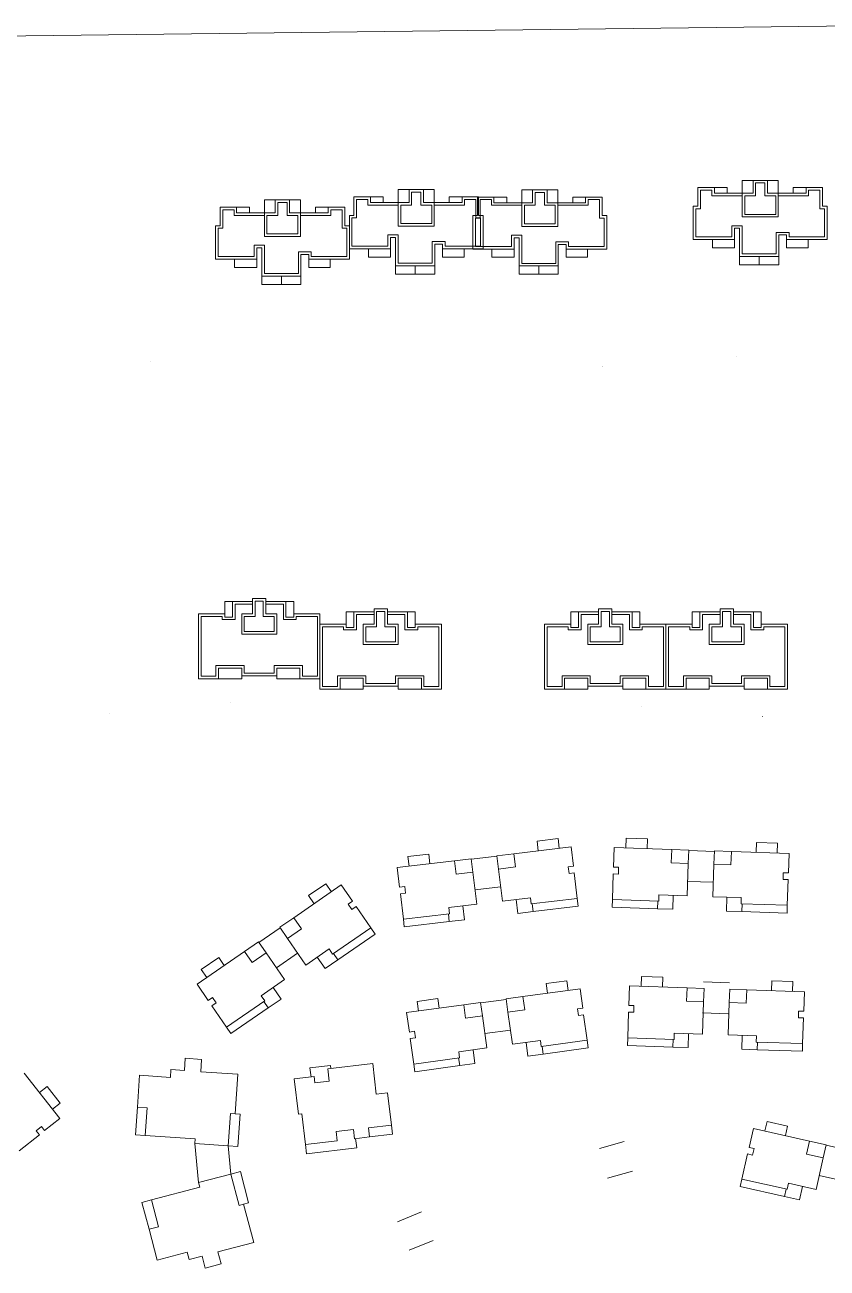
# Model space of a CAD drawing. Extents: x 741202 to 867202, y 603120 to 647617.
# Drawn here: x 809939 to 811809, y 612566 to 615464 of the extents above; entities that cross this region are included whole.
import ezdxf

# ---------------------------------------------------------------- set-up
doc = ezdxf.new("R2010")
doc.units = 0
doc.header["$LTSCALE"] = 1000
doc.header["$MEASUREMENT"] = 0
doc.layers.add('140', color=2, linetype='CONTINUOUS', lineweight=5)
doc.layers.add('DingDianTu', color=5, linetype='CONTINUOUS', lineweight=0)

# ---------------------------------------------------------------- blocks, each defined once
blk = doc.blocks.new('dafasfd')
at = {"layer": 'DingDianTu', "color": 7, "const_width": 100}
blk.add_lwpolyline([(36368038, 16363912), (36368954, 16361479), (36372042, 16362641), (36374261, 16356745), (36369114, 16354807), (36369537, 16353684), (36361113, 16350514), (36359352, 16355194), (36360288, 16355546), (36359830, 16356763), (36358894, 16356410), (36357556, 16359967)], close=True, dxfattribs=at)
for points in [[(36363546, 16362221), (36362876, 16363999), (36359039, 16362555), (36359708, 16360777)], [(36371734, 16355794), (36372686, 16353267), (36369878, 16352210), (36369350, 16353614)]]:
    blk.add_lwpolyline(points, dxfattribs=at)
at = {"layer": 'DingDianTu', "color": 7}
for points in [[(36369878, 16352210), (36361642, 16349110), (36361113, 16350514)], [(36368038, 16363912), (36371127, 16365074), (36372042, 16362641)]]:
    blk.add_lwpolyline(points, dxfattribs=at)
blk = doc.blocks.new('*E38')
at = {"layer": 'DingDianTu', "color": 252, "xscale": 0.001000002024510444, "yscale": 0.001000000163912773, "zscale": 0.001, "rotation": 339.3761177849276}
blk.add_blockref('dafasfd', (22613, -20413), dxfattribs=at)
blk = doc.blocks.new('*E33')
at = {"layer": 'DingDianTu', "color": 7, "xscale": 0.001000002024510444, "yscale": 0.001000000163912773, "zscale": 0.001, "rotation": 339.3761177849276}
blk.add_blockref('dafasfd', (22613, -20413), dxfattribs=at)
blk = doc.blocks.new('*E32')
at = {"layer": 'DingDianTu', "color": 7, "xscale": 0.001000002024510444, "yscale": 0.001000000163912773, "zscale": 0.001, "rotation": 339.3761177849276}
blk.add_blockref('dafasfd', (22613, -20413), dxfattribs=at)
blk = doc.blocks.new('*E31')
at = {"layer": 'DingDianTu', "color": 251, "xscale": 0.001000002024510444, "yscale": 0.001000000163912773, "zscale": 0.001, "rotation": 339.3761177849276}
blk.add_blockref('dafasfd', (22613, -20413), dxfattribs=at)
blk = doc.blocks.new('*E27')
at = {"layer": 'DingDianTu', "color": 7, "xscale": 0.001000002024510444, "yscale": 0.001000000163912773, "zscale": 0.001, "rotation": 339.3761177849276}
blk.add_blockref('dafasfd', (22613, -20413), dxfattribs=at)
blk = doc.blocks.new('*E26')
at = {"layer": 'DingDianTu', "color": 7, "xscale": 0.001000002024510444, "yscale": 0.001000000163912773, "zscale": 0.001, "rotation": 339.3761177849276}
blk.add_blockref('dafasfd', (22613, -20413), dxfattribs=at)
blk = doc.blocks.new('*E16')
at = {"layer": 'DingDianTu', "color": 7, "xscale": 0.001000002024510444, "yscale": 0.001000000163912773, "zscale": 0.001, "rotation": 339.3761177849276}
blk.add_blockref('dafasfd', (22613, -20413), dxfattribs=at)

msp = doc.modelspace()

# ---------------------------------------------------------------- linework, layer by layer
at = {"layer": '140', "color": 7}
for p, q in [((812064.8, 615464.3), (807511.7, 615409.4)), ((811611.1, 615071.7), (811611.1, 615101.7)), ((811611.1, 615101.7), (811636.3, 615101.7)), ((811636.3, 615071.7), (811636.3, 615101.7)), ((811636.3, 615101.7), (811669.9, 615101.7)), ((811663.9, 615095.7), (811642.3, 615095.7)), ((811642.3, 615095.7), (811642.3, 615065.7)), ((811663.9, 615065.7), (811663.9, 615095.7)), ((811669.9, 615101.7), (811669.9, 615071.7)), ((811669.9, 615101.7), (811695.1, 615101.7)), ((811695.1, 615101.7), (811695.1, 615071.7)), ((810706, 615063.3), (810744.4, 615063.3)), ((810706, 615020.1), (810706, 615063.3)), ((810744.4, 615063.3), (810744.4, 615050.1)), ((810744.4, 615063.3), (810774.4, 615063.3)), ((810774.4, 615063.3), (810774.4, 615050.1)), ((810809.2, 615050.1), (810809.2, 615080.1)), ((810809.2, 615080.1), (810834.4, 615080.1)), ((810834.4, 615050.1), (810834.4, 615080.1)), ((810834.4, 615080.1), (810868, 615080.1)), ((810862, 615074.1), (810840.4, 615074.1)), ((810840.4, 615074.1), (810840.4, 615044.1)), ((810862, 615044.1), (810862, 615074.1)), ((810868, 615080.1), (810868, 615050.1)), ((810868, 615080.1), (810893.2, 615080.1)), ((810893.2, 615080.1), (810893.2, 615050.1)), ((810928, 615050.1), (810928, 615063.3)), ((810928, 615063.3), (810958, 615063.3)), ((810958, 615050.1), (810958, 615063.3)), ((810958, 615063.3), (810996.4, 615063.3)), ((810994, 615062.9), (811032.4, 615062.9)), ((810994, 615019.7), (810994, 615062.9)), ((810996.4, 615063.3), (810996.4, 615020.1)), ((811032.4, 615062.9), (811032.4, 615049.7)), ((811032.4, 615062.9), (811062.4, 615062.9)), ((811062.4, 615062.9), (811062.4, 615049.7)), ((811097.2, 615049.7), (811097.2, 615079.7)), ((811097.2, 615079.7), (811122.4, 615079.7)), ((811122.4, 615049.7), (811122.4, 615079.7)), ((811122.4, 615079.7), (811156, 615079.7)), ((811150, 615073.7), (811128.4, 615073.7)), ((811128.4, 615073.7), (811128.4, 615043.7)), ((811150, 615043.7), (811150, 615073.7)), ((811156, 615079.7), (811156, 615049.7)), ((811156, 615079.7), (811181.2, 615079.7)), ((811181.2, 615079.7), (811181.2, 615049.7)), ((811216, 615049.7), (811216, 615062.9)), ((811216, 615062.9), (811246, 615062.9)), ((811246, 615049.7), (811246, 615062.9)), ((811246, 615062.9), (811284.4, 615062.9)), ((811284.4, 615062.9), (811284.4, 615019.7)), ((811507.9, 615084.9), (811546.3, 615084.9)), ((811507.9, 615041.7), (811507.9, 615084.9)), ((811513.9, 615035.7), (811513.9, 615078.9)), ((811513.9, 615078.9), (811540.3, 615078.9)), ((811540.3, 615078.9), (811540.3, 615065.7)), ((811540.3, 615065.7), (811611.1, 615065.7)), ((811546.3, 615084.9), (811546.3, 615071.7)), ((811546.3, 615084.9), (811576.3, 615084.9)), ((811546.3, 615071.7), (811636.3, 615071.7)), ((811576.3, 615084.9), (811576.3, 615071.7)), ((811611.1, 615071.7), (811611.1, 615016.5)), ((811617.1, 615065.7), (811617.1, 615022.5)), ((811642.3, 615065.7), (811617.1, 615065.7)), ((811689.1, 615065.7), (811663.9, 615065.7)), ((811669.9, 615071.7), (811759.9, 615071.7)), ((811689.1, 615022.5), (811689.1, 615065.7)), ((811695.1, 615016.5), (811695.1, 615071.7)), ((811695.1, 615065.7), (811765.9, 615065.7)), ((811729.9, 615071.7), (811729.9, 615084.9)), ((811729.9, 615084.9), (811759.9, 615084.9)), ((811759.9, 615071.7), (811759.9, 615084.9)), ((811759.9, 615084.9), (811798.3, 615084.9)), ((811765.9, 615065.7), (811765.9, 615078.9)), ((811765.9, 615078.9), (811792.3, 615078.9)), ((811792.3, 615078.9), (811792.3, 615035.7)), ((811798.3, 615084.9), (811798.3, 615041.7)), ((810394, 615039.3), (810432.4, 615039.3)), ((810394, 614996.1), (810394, 615039.3)), ((810432.4, 615039.3), (810432.4, 615026.1)), ((810432.4, 615039.3), (810462.4, 615039.3)), ((810462.4, 615039.3), (810462.4, 615026.1)), ((810497.2, 615026.1), (810497.2, 615056.1)), ((810497.2, 615056.1), (810522.4, 615056.1)), ((810522.4, 615026.1), (810522.4, 615056.1)), ((810522.4, 615056.1), (810556, 615056.1)), ((810550, 615050.1), (810528.4, 615050.1)), ((810528.4, 615050.1), (810528.4, 615020.1)), ((810550, 615020.1), (810550, 615050.1)), ((810556, 615056.1), (810556, 615026.1)), ((810556, 615056.1), (810581.2, 615056.1)), ((810581.2, 615056.1), (810581.2, 615026.1)), ((810616, 615026.1), (810616, 615039.3)), ((810616, 615039.3), (810646, 615039.3)), ((810646, 615026.1), (810646, 615039.3)), ((810646, 615039.3), (810684.4, 615039.3)), ((810684.4, 615039.3), (810684.4, 614996.1)), ((810712, 615014.1), (810712, 615057.3)), ((810712, 615057.3), (810738.4, 615057.3)), ((810738.4, 615057.3), (810738.4, 615044.1)), ((810738.4, 615044.1), (810809.2, 615044.1)), ((810744.4, 615050.1), (810834.4, 615050.1)), ((810809.2, 615050.1), (810809.2, 614994.9)), ((810815.2, 615044.1), (810815.2, 615000.9)), ((810840.4, 615044.1), (810815.2, 615044.1)), ((810887.2, 615044.1), (810862, 615044.1)), ((810868, 615050.1), (810958, 615050.1)), ((810887.2, 615000.9), (810887.2, 615044.1)), ((810893.2, 614994.9), (810893.2, 615050.1)), ((810893.2, 615044.1), (810964, 615044.1)), ((810964, 615044.1), (810964, 615057.3)), ((810964, 615057.3), (810990.4, 615057.3)), ((810990.4, 615057.3), (810990.4, 615014.1)), ((811000, 615013.7), (811000, 615056.9)), ((811000, 615056.9), (811026.4, 615056.9)), ((811026.4, 615056.9), (811026.4, 615043.7)), ((811026.4, 615043.7), (811097.2, 615043.7)), ((811032.4, 615049.7), (811122.4, 615049.7)), ((811097.2, 615049.7), (811097.2, 614994.5)), ((811103.2, 615043.7), (811103.2, 615000.5)), ((811128.4, 615043.7), (811103.2, 615043.7)), ((811175.2, 615043.7), (811150, 615043.7)), ((811156, 615049.7), (811246, 615049.7)), ((811175.2, 615000.5), (811175.2, 615043.7)), ((811181.2, 614994.5), (811181.2, 615049.7)), ((811181.2, 615043.7), (811252, 615043.7)), ((811252, 615043.7), (811252, 615056.9)), ((811252, 615056.9), (811278.4, 615056.9)), ((811278.4, 615056.9), (811278.4, 615013.7)), ((811497.1, 614963.7), (811497.1, 615041.7)), ((811497.1, 615041.7), (811507.9, 615041.7)), ((811503.1, 614969.7), (811503.1, 615035.7)), ((811503.1, 615035.7), (811513.9, 615035.7)), ((811792.3, 615035.7), (811803.1, 615035.7)), ((811798.3, 615041.7), (811809.1, 615041.7)), ((811803.1, 615035.7), (811803.1, 614969.7)), ((811809.1, 615041.7), (811809.1, 614963.7)), ((810400, 614990.1), (810400, 615033.3)), ((810400, 615033.3), (810426.4, 615033.3)), ((810426.4, 615033.3), (810426.4, 615020.1)), ((810426.4, 615020.1), (810497.2, 615020.1)), ((810432.4, 615026.1), (810522.4, 615026.1)), ((810497.2, 615026.1), (810497.2, 614970.9)), ((810503.2, 615020.1), (810503.2, 614976.9)), ((810528.4, 615020.1), (810503.2, 615020.1)), ((810575.2, 615020.1), (810550, 615020.1)), ((810556, 615026.1), (810646, 615026.1)), ((810575.2, 614976.9), (810575.2, 615020.1)), ((810581.2, 614970.9), (810581.2, 615026.1)), ((810581.2, 615020.1), (810652, 615020.1)), ((810652, 615020.1), (810652, 615033.3)), ((810652, 615033.3), (810678.4, 615033.3)), ((810678.4, 615033.3), (810678.4, 614990.1)), ((810695.2, 614942.1), (810695.2, 615020.1)), ((810695.2, 615020.1), (810706, 615020.1)), ((810701.2, 614948.1), (810701.2, 615014.1)), ((810701.2, 615014.1), (810712, 615014.1)), ((810983.2, 614941.7), (810983.2, 615019.7)), ((810983.2, 615019.7), (810994, 615019.7)), ((810989.2, 614947.7), (810989.2, 615013.7)), ((810989.2, 615013.7), (811000, 615013.7)), ((810990.4, 615014.1), (811001.2, 615014.1)), ((810996.4, 615020.1), (811007.2, 615020.1)), ((811001.2, 615014.1), (811001.2, 614948.1)), ((811007.2, 615020.1), (811007.2, 614942.1)), ((811278.4, 615013.7), (811289.2, 615013.7)), ((811284.4, 615019.7), (811295.2, 615019.7)), ((811289.2, 615013.7), (811289.2, 614947.7)), ((811295.2, 615019.7), (811295.2, 614941.7)), ((811611.1, 615016.5), (811695.1, 615016.5)), ((811617.1, 615022.5), (811689.1, 615022.5)), ((810383.2, 614918.1), (810383.2, 614996.1)), ((810383.2, 614996.1), (810394, 614996.1)), ((810389.2, 614924.1), (810389.2, 614990.1)), ((810389.2, 614990.1), (810400, 614990.1)), ((810503.2, 614976.9), (810575.2, 614976.9)), ((810678.4, 614990.1), (810689.2, 614990.1)), ((810684.4, 614996.1), (810695.2, 614996.1)), ((810689.2, 614990.1), (810689.2, 614924.1)), ((810695.2, 614996.1), (810695.2, 614918.1)), ((810809.2, 614994.9), (810893.2, 614994.9)), ((810815.2, 615000.9), (810887.2, 615000.9)), ((811097.2, 614994.5), (811181.2, 614994.5)), ((811103.2, 615000.5), (811175.2, 615000.5)), ((811611.1, 614996.1), (811587.1, 614996.1)), ((811587.1, 614996.1), (811587.1, 614969.7)), ((811605.1, 614990.1), (811593.1, 614990.1)), ((811593.1, 614990.1), (811593.1, 614963.7)), ((811605.1, 614924.1), (811605.1, 614990.1)), ((811611.1, 614930.1), (811611.1, 614996.1)), ((811720.3, 614980.5), (811690.3, 614980.5)), ((811690.3, 614980.5), (811690.3, 614930.1)), ((811720.3, 614969.7), (811720.3, 614980.5)), ((810497.2, 614950.5), (810473.2, 614950.5)), ((810473.2, 614950.5), (810473.2, 614924.1)), ((810497.2, 614970.9), (810581.2, 614970.9)), ((810497.2, 614884.5), (810497.2, 614950.5)), ((810785.2, 614948.1), (810701.2, 614948.1)), ((810809.2, 614974.5), (810785.2, 614974.5)), ((810785.2, 614974.5), (810785.2, 614948.1)), ((810803.2, 614968.5), (810791.2, 614968.5)), ((810791.2, 614968.5), (810791.2, 614942.1)), ((810803.2, 614902.5), (810803.2, 614968.5)), ((810809.2, 614908.5), (810809.2, 614974.5)), ((810918.4, 614958.9), (810888.4, 614958.9)), ((810888.4, 614958.9), (810888.4, 614908.5)), ((810912.4, 614952.9), (810894.4, 614952.9)), ((810894.4, 614952.9), (810894.4, 614902.5)), ((810912.4, 614942.1), (810912.4, 614952.9)), ((810918.4, 614948.1), (810918.4, 614958.9)), ((811001.2, 614948.1), (810918.4, 614948.1)), ((811073.2, 614947.7), (810989.2, 614947.7)), ((811097.2, 614974.1), (811073.2, 614974.1)), ((811073.2, 614974.1), (811073.2, 614947.7)), ((811091.2, 614968.1), (811079.2, 614968.1)), ((811079.2, 614968.1), (811079.2, 614941.7)), ((811091.2, 614902.1), (811091.2, 614968.1)), ((811097.2, 614908.1), (811097.2, 614974.1)), ((811206.4, 614958.5), (811176.4, 614958.5)), ((811176.4, 614958.5), (811176.4, 614908.1)), ((811200.4, 614952.5), (811182.4, 614952.5)), ((811182.4, 614952.5), (811182.4, 614902.1)), ((811200.4, 614941.7), (811200.4, 614952.5)), ((811206.4, 614947.7), (811206.4, 614958.5)), ((811289.2, 614947.7), (811206.4, 614947.7)), ((811593.1, 614963.7), (811497.1, 614963.7)), ((811587.1, 614969.7), (811503.1, 614969.7)), ((811541.5, 614963.7), (811541.5, 614944.5)), ((811593.1, 614944.5), (811593.1, 614963.7)), ((811714.3, 614974.5), (811696.3, 614974.5)), ((811696.3, 614974.5), (811696.3, 614924.1)), ((811714.3, 614963.7), (811714.3, 614974.5)), ((811809.1, 614963.7), (811714.3, 614963.7)), ((811714.3, 614944.5), (811714.3, 614963.7)), ((811803.1, 614969.7), (811720.3, 614969.7)), ((811764.7, 614963.7), (811764.7, 614944.5)), ((810479.2, 614918.1), (810383.2, 614918.1)), ((810473.2, 614924.1), (810389.2, 614924.1)), ((810427.6, 614918.1), (810427.6, 614898.9)), ((810491.2, 614944.5), (810479.2, 614944.5)), ((810479.2, 614944.5), (810479.2, 614918.1)), ((810479.2, 614898.9), (810479.2, 614918.1)), ((810491.2, 614878.5), (810491.2, 614944.5)), ((810606.4, 614934.9), (810576.4, 614934.9)), ((810576.4, 614934.9), (810576.4, 614884.5)), ((810600.4, 614928.9), (810582.4, 614928.9)), ((810582.4, 614928.9), (810582.4, 614878.5)), ((810600.4, 614918.1), (810600.4, 614928.9)), ((810695.2, 614918.1), (810600.4, 614918.1)), ((810600.4, 614898.9), (810600.4, 614918.1)), ((810606.4, 614924.1), (810606.4, 614934.9)), ((810689.2, 614924.1), (810606.4, 614924.1)), ((810650.8, 614918.1), (810650.8, 614898.9)), ((810791.2, 614942.1), (810695.2, 614942.1)), ((810739.6, 614942.1), (810739.6, 614922.9)), ((810739.6, 614922.9), (810791.2, 614922.9)), ((810791.2, 614922.9), (810791.2, 614942.1)), ((811007.2, 614942.1), (810912.4, 614942.1)), ((810912.4, 614922.9), (810912.4, 614942.1)), ((810962.8, 614922.9), (810912.4, 614922.9)), ((810962.8, 614942.1), (810962.8, 614922.9)), ((811079.2, 614941.7), (810983.2, 614941.7)), ((811027.6, 614941.7), (811027.6, 614922.5)), ((811027.6, 614922.5), (811079.2, 614922.5)), ((811079.2, 614922.5), (811079.2, 614941.7)), ((811295.2, 614941.7), (811200.4, 614941.7)), ((811200.4, 614922.5), (811200.4, 614941.7)), ((811250.8, 614922.5), (811200.4, 614922.5)), ((811250.8, 614941.7), (811250.8, 614922.5)), ((811541.5, 614944.5), (811593.1, 614944.5)), ((811696.3, 614924.1), (811605.1, 614924.1)), ((811605.1, 614904.9), (811605.1, 614924.1)), ((811690.3, 614930.1), (811611.1, 614930.1)), ((811650.7, 614924.1), (811650.7, 614904.9)), ((811696.3, 614924.1), (811696.3, 614904.9)), ((811764.7, 614944.5), (811714.3, 614944.5)), ((810427.6, 614898.9), (810479.2, 614898.9)), ((810650.8, 614898.9), (810600.4, 614898.9)), ((810894.4, 614902.5), (810803.2, 614902.5)), ((810803.2, 614883.3), (810803.2, 614902.5)), ((810888.4, 614908.5), (810809.2, 614908.5)), ((810848.8, 614902.5), (810848.8, 614883.3)), ((810894.4, 614902.5), (810894.4, 614883.3)), ((811182.4, 614902.1), (811091.2, 614902.1)), ((811091.2, 614882.9), (811091.2, 614902.1)), ((811176.4, 614908.1), (811097.2, 614908.1)), ((811136.8, 614902.1), (811136.8, 614882.9)), ((811182.4, 614902.1), (811182.4, 614882.9)), ((811696.3, 614904.9), (811605.1, 614904.9)), ((810582.4, 614878.5), (810491.2, 614878.5)), ((810491.2, 614859.3), (810491.2, 614878.5)), ((810576.4, 614884.5), (810497.2, 614884.5)), ((810536.8, 614878.5), (810536.8, 614859.3)), ((810582.4, 614878.5), (810582.4, 614859.3)), ((810894.4, 614883.3), (810803.2, 614883.3)), ((811182.4, 614882.9), (811091.2, 614882.9)), ((810582.4, 614859.3), (810491.2, 614859.3)), ((810404.7, 614090.8), (810404.7, 614119.6)), ((810404.7, 614119.6), (810422.7, 614119.6)), ((810469.5, 614119.6), (810422.7, 614119.6)), ((810422.7, 614119.6), (810422.7, 614083.6)), ((810469.5, 614113.6), (810428.7, 614113.6)), ((810428.7, 614113.6), (810428.7, 614077.6)), ((810500.7, 614126.8), (810469.5, 614126.8)), ((810469.5, 614126.8), (810469.5, 614119.6)), ((810469.5, 614119.6), (810469.5, 614090.8)), ((810494.7, 614120.8), (810475.5, 614120.8)), ((810475.5, 614120.8), (810475.5, 614119.6)), ((810475.5, 614119.6), (810475.5, 614084.8)), ((810494.7, 614084.8), (810494.7, 614120.8)), ((810500.7, 614119.6), (810500.7, 614126.8)), ((810500.7, 614090.8), (810500.7, 614126.8)), ((810547.5, 614119.6), (810500.7, 614119.6)), ((810541.5, 614113.6), (810500.7, 614113.6)), ((810541.5, 614077.6), (810541.5, 614113.6)), ((810547.5, 614083.6), (810547.5, 614119.6)), ((810565.5, 614119.6), (810547.5, 614119.6)), ((810565.5, 614090.8), (810565.5, 614119.6)), ((810383.1, 614090.8), (810343.5, 614090.8)), ((810343.5, 614090.8), (810343.5, 613939.6)), ((810383.1, 614084.8), (810349.5, 614084.8)), ((810349.5, 614084.8), (810349.5, 613945.6)), ((810404.7, 614090.8), (810383.1, 614090.8)), ((810398.7, 614084.8), (810383.1, 614084.8)), ((810398.7, 614077.6), (810398.7, 614084.8)), ((810428.7, 614077.6), (810398.7, 614077.6)), ((810404.7, 614083.6), (810404.7, 614090.8)), ((810422.7, 614083.6), (810404.7, 614083.6)), ((810469.5, 614090.8), (810444.3, 614090.8)), ((810444.3, 614090.8), (810444.3, 614044)), ((810475.5, 614084.8), (810450.3, 614084.8)), ((810450.3, 614084.8), (810450.3, 614050)), ((810519.9, 614084.8), (810494.7, 614084.8)), ((810525.9, 614090.8), (810500.7, 614090.8)), ((810519.9, 614050), (810519.9, 614084.8)), ((810525.9, 614044), (810525.9, 614090.8)), ((810571.5, 614077.6), (810541.5, 614077.6)), ((810565.5, 614083.6), (810547.5, 614083.6)), ((810587.1, 614090.8), (810565.5, 614090.8)), ((810565.5, 614090.8), (810565.5, 614083.6)), ((810587.1, 614084.8), (810571.5, 614084.8)), ((810571.5, 614084.8), (810571.5, 614077.6)), ((810626.7, 614090.8), (810587.1, 614090.8)), ((810620.7, 614084.8), (810587.1, 614084.8)), ((810620.7, 613945.6), (810620.7, 614084.8)), ((810626.7, 613939.6), (810626.7, 614090.8)), ((810687.9, 614066.8), (810687.9, 614095.6)), ((810687.9, 614095.6), (810705.9, 614095.6)), ((810752.7, 614095.6), (810705.9, 614095.6)), ((810705.9, 614095.6), (810705.9, 614059.6)), ((810752.7, 614089.6), (810711.9, 614089.6)), ((810711.9, 614089.6), (810711.9, 614053.6)), ((810783.9, 614102.8), (810752.7, 614102.8)), ((810752.7, 614102.8), (810752.7, 614095.6)), ((810752.7, 614095.6), (810752.7, 614066.8)), ((810777.9, 614096.8), (810758.7, 614096.8)), ((810758.7, 614096.8), (810758.7, 614095.6)), ((810758.7, 614095.6), (810758.7, 614060.8)), ((810777.9, 614060.8), (810777.9, 614096.8)), ((810783.9, 614095.6), (810783.9, 614102.8)), ((810783.9, 614066.8), (810783.9, 614102.8)), ((810830.7, 614095.6), (810783.9, 614095.6)), ((810824.7, 614089.6), (810783.9, 614089.6)), ((810824.7, 614053.6), (810824.7, 614089.6)), ((810830.7, 614059.6), (810830.7, 614095.6)), ((810848.7, 614095.6), (810830.7, 614095.6)), ((810848.7, 614066.8), (810848.7, 614095.6)), ((811211.4, 614066.8), (811211.4, 614095.6)), ((811211.4, 614095.6), (811229.4, 614095.6)), ((811276.2, 614095.6), (811229.4, 614095.6)), ((811229.4, 614095.6), (811229.4, 614059.6)), ((811276.2, 614089.6), (811235.4, 614089.6)), ((811235.4, 614089.6), (811235.4, 614053.6)), ((811307.4, 614102.8), (811276.2, 614102.8)), ((811276.2, 614102.8), (811276.2, 614095.6)), ((811276.2, 614095.6), (811276.2, 614066.8)), ((811301.4, 614096.8), (811282.2, 614096.8)), ((811282.2, 614096.8), (811282.2, 614095.6)), ((811282.2, 614095.6), (811282.2, 614060.8)), ((811301.4, 614060.8), (811301.4, 614096.8)), ((811307.4, 614095.6), (811307.4, 614102.8)), ((811307.4, 614066.8), (811307.4, 614102.8)), ((811354.2, 614095.6), (811307.4, 614095.6)), ((811348.2, 614089.6), (811307.4, 614089.6)), ((811348.2, 614053.6), (811348.2, 614089.6)), ((811354.2, 614059.6), (811354.2, 614095.6)), ((811372.2, 614095.6), (811354.2, 614095.6)), ((811372.2, 614066.8), (811372.2, 614095.6)), ((811494.6, 614066.8), (811494.6, 614095.6)), ((811494.6, 614095.6), (811512.6, 614095.6)), ((811559.4, 614095.6), (811512.6, 614095.6)), ((811512.6, 614095.6), (811512.6, 614059.6)), ((811559.4, 614089.6), (811518.6, 614089.6)), ((811518.6, 614089.6), (811518.6, 614053.6)), ((811590.6, 614102.8), (811559.4, 614102.8)), ((811559.4, 614102.8), (811559.4, 614095.6)), ((811559.4, 614095.6), (811559.4, 614066.8)), ((811584.6, 614096.8), (811565.4, 614096.8)), ((811565.4, 614096.8), (811565.4, 614095.6)), ((811565.4, 614095.6), (811565.4, 614060.8)), ((811584.6, 614060.8), (811584.6, 614096.8)), ((811590.6, 614095.6), (811590.6, 614102.8)), ((811590.6, 614066.8), (811590.6, 614102.8)), ((811637.4, 614095.6), (811590.6, 614095.6)), ((811631.4, 614089.6), (811590.6, 614089.6)), ((811631.4, 614053.6), (811631.4, 614089.6)), ((811637.4, 614059.6), (811637.4, 614095.6)), ((811655.4, 614095.6), (811637.4, 614095.6)), ((811655.4, 614066.8), (811655.4, 614095.6)), ((810450.3, 614050), (810519.9, 614050)), ((810666.3, 614066.8), (810626.7, 614066.8)), ((810626.7, 614066.8), (810626.7, 613915.6)), ((810666.3, 614060.8), (810632.7, 614060.8)), ((810632.7, 614060.8), (810632.7, 613921.6)), ((810687.9, 614066.8), (810666.3, 614066.8)), ((810681.9, 614060.8), (810666.3, 614060.8)), ((810681.9, 614053.6), (810681.9, 614060.8)), ((810711.9, 614053.6), (810681.9, 614053.6)), ((810687.9, 614059.6), (810687.9, 614066.8)), ((810705.9, 614059.6), (810687.9, 614059.6)), ((810752.7, 614066.8), (810727.5, 614066.8)), ((810727.5, 614066.8), (810727.5, 614020)), ((810758.7, 614060.8), (810733.5, 614060.8)), ((810733.5, 614060.8), (810733.5, 614026)), ((810803.1, 614060.8), (810777.9, 614060.8)), ((810809.1, 614066.8), (810783.9, 614066.8)), ((810803.1, 614026), (810803.1, 614060.8)), ((810809.1, 614020), (810809.1, 614066.8)), ((810854.7, 614053.6), (810824.7, 614053.6)), ((810848.7, 614059.6), (810830.7, 614059.6)), ((810870.3, 614066.8), (810848.7, 614066.8)), ((810848.7, 614066.8), (810848.7, 614059.6)), ((810870.3, 614060.8), (810854.7, 614060.8)), ((810854.7, 614060.8), (810854.7, 614053.6)), ((810909.9, 614066.8), (810870.3, 614066.8)), ((810903.9, 614060.8), (810870.3, 614060.8)), ((810903.9, 613921.6), (810903.9, 614060.8)), ((810909.9, 613915.6), (810909.9, 614066.8)), ((811189.8, 614066.8), (811150.2, 614066.8)), ((811150.2, 614066.8), (811150.2, 613915.6)), ((811189.8, 614060.8), (811156.2, 614060.8)), ((811156.2, 614060.8), (811156.2, 613921.6)), ((811211.4, 614066.8), (811189.8, 614066.8)), ((811205.4, 614060.8), (811189.8, 614060.8)), ((811205.4, 614053.6), (811205.4, 614060.8)), ((811235.4, 614053.6), (811205.4, 614053.6)), ((811211.4, 614059.6), (811211.4, 614066.8)), ((811229.4, 614059.6), (811211.4, 614059.6)), ((811276.2, 614066.8), (811251, 614066.8)), ((811251, 614066.8), (811251, 614020)), ((811282.2, 614060.8), (811257, 614060.8)), ((811257, 614060.8), (811257, 614026)), ((811326.6, 614060.8), (811301.4, 614060.8)), ((811332.6, 614066.8), (811307.4, 614066.8)), ((811326.6, 614026), (811326.6, 614060.8)), ((811332.6, 614020), (811332.6, 614066.8)), ((811378.2, 614053.6), (811348.2, 614053.6)), ((811372.2, 614059.6), (811354.2, 614059.6)), ((811393.8, 614066.8), (811372.2, 614066.8)), ((811372.2, 614066.8), (811372.2, 614059.6)), ((811393.8, 614060.8), (811378.2, 614060.8)), ((811378.2, 614060.8), (811378.2, 614053.6)), ((811433.4, 614066.8), (811393.8, 614066.8)), ((811427.4, 614060.8), (811393.8, 614060.8)), ((811427.4, 613921.6), (811427.4, 614060.8)), ((811473, 614066.8), (811433.4, 614066.8)), ((811433.4, 614066.8), (811433.4, 613915.6)), ((811433.4, 613915.6), (811433.4, 614066.8)), ((811473, 614060.8), (811439.4, 614060.8)), ((811439.4, 614060.8), (811439.4, 613921.6)), ((811494.6, 614066.8), (811473, 614066.8)), ((811488.6, 614060.8), (811473, 614060.8)), ((811488.6, 614053.6), (811488.6, 614060.8)), ((811518.6, 614053.6), (811488.6, 614053.6)), ((811494.6, 614059.6), (811494.6, 614066.8)), ((811512.6, 614059.6), (811494.6, 614059.6)), ((811559.4, 614066.8), (811534.2, 614066.8)), ((811534.2, 614066.8), (811534.2, 614020)), ((811565.4, 614060.8), (811540.2, 614060.8)), ((811540.2, 614060.8), (811540.2, 614026)), ((811609.8, 614060.8), (811584.6, 614060.8)), ((811615.8, 614066.8), (811590.6, 614066.8)), ((811609.8, 614026), (811609.8, 614060.8)), ((811615.8, 614020), (811615.8, 614066.8)), ((811661.4, 614053.6), (811631.4, 614053.6)), ((811655.4, 614059.6), (811637.4, 614059.6)), ((811677, 614066.8), (811655.4, 614066.8)), ((811655.4, 614066.8), (811655.4, 614059.6)), ((811677, 614060.8), (811661.4, 614060.8)), ((811661.4, 614060.8), (811661.4, 614053.6)), ((811716.6, 614066.8), (811677, 614066.8)), ((811710.6, 614060.8), (811677, 614060.8)), ((811710.6, 613921.6), (811710.6, 614060.8)), ((811716.6, 613915.6), (811716.6, 614066.8)), ((810444.3, 614044), (810525.9, 614044)), ((810727.5, 614020), (810809.1, 614020)), ((810733.5, 614026), (810803.1, 614026)), ((811251, 614020), (811332.6, 614020)), ((811257, 614026), (811326.6, 614026)), ((811534.2, 614020), (811615.8, 614020)), ((811540.2, 614026), (811609.8, 614026)), ((810384.3, 613945.6), (810384.3, 613970.8)), ((810384.3, 613970.8), (810450.3, 613970.8)), ((810390.3, 613939.6), (810390.3, 613964.8)), ((810390.3, 613964.8), (810444.3, 613964.8)), ((810444.3, 613964.8), (810444.3, 613946.8)), ((810450.3, 613970.8), (810450.3, 613952.8)), ((810519.9, 613952.8), (810519.9, 613970.8)), ((810519.9, 613970.8), (810585.9, 613970.8)), ((810525.9, 613946.8), (810525.9, 613964.8)), ((810525.9, 613964.8), (810579.9, 613964.8)), ((810579.9, 613964.8), (810579.9, 613939.6)), ((810585.9, 613970.8), (810585.9, 613945.6)), ((810343.5, 613939.6), (810390.3, 613939.6)), ((810349.5, 613945.6), (810384.3, 613945.6)), ((810390.3, 613939.6), (810444.3, 613939.6)), ((810444.3, 613946.8), (810485.1, 613946.8)), ((810444.3, 613939.6), (810444.3, 613946.8)), ((810450.3, 613952.8), (810485.1, 613952.8)), ((810485.1, 613952.8), (810519.9, 613952.8)), ((810485.1, 613946.8), (810525.9, 613946.8)), ((810525.9, 613939.6), (810525.9, 613946.8)), ((810579.9, 613939.6), (810525.9, 613939.6)), ((810579.9, 613939.6), (810626.7, 613939.6)), ((810585.9, 613945.6), (810620.7, 613945.6)), ((810667.5, 613921.6), (810667.5, 613946.8)), ((810667.5, 613946.8), (810733.5, 613946.8)), ((810673.5, 613915.6), (810673.5, 613940.8)), ((810673.5, 613940.8), (810727.5, 613940.8)), ((810727.5, 613940.8), (810727.5, 613922.8)), ((810733.5, 613946.8), (810733.5, 613928.8)), ((810803.1, 613928.8), (810803.1, 613946.8)), ((810803.1, 613946.8), (810869.1, 613946.8)), ((810809.1, 613922.8), (810809.1, 613940.8)), ((810809.1, 613940.8), (810863.1, 613940.8)), ((810863.1, 613940.8), (810863.1, 613915.6)), ((810869.1, 613946.8), (810869.1, 613921.6)), ((811191, 613921.6), (811191, 613946.8)), ((811191, 613946.8), (811257, 613946.8)), ((811197, 613915.6), (811197, 613940.8)), ((811197, 613940.8), (811251, 613940.8)), ((811251, 613940.8), (811251, 613922.8)), ((811257, 613946.8), (811257, 613928.8)), ((811326.6, 613928.8), (811326.6, 613946.8)), ((811326.6, 613946.8), (811392.6, 613946.8)), ((811332.6, 613922.8), (811332.6, 613940.8)), ((811332.6, 613940.8), (811386.6, 613940.8)), ((811386.6, 613940.8), (811386.6, 613915.6)), ((811392.6, 613946.8), (811392.6, 613921.6)), ((811474.2, 613921.6), (811474.2, 613946.8)), ((811474.2, 613946.8), (811540.2, 613946.8)), ((811480.2, 613915.6), (811480.2, 613940.8)), ((811480.2, 613940.8), (811534.2, 613940.8)), ((811534.2, 613940.8), (811534.2, 613922.8)), ((811540.2, 613946.8), (811540.2, 613928.8)), ((811609.8, 613928.8), (811609.8, 613946.8)), ((811609.8, 613946.8), (811675.8, 613946.8)), ((811615.8, 613922.8), (811615.8, 613940.8)), ((811615.8, 613940.8), (811669.8, 613940.8)), ((811669.8, 613940.8), (811669.8, 613915.6)), ((811675.8, 613946.8), (811675.8, 613921.6)), ((810626.7, 613915.6), (810673.5, 613915.6)), ((810632.7, 613921.6), (810667.5, 613921.6)), ((810673.5, 613915.6), (810727.5, 613915.6)), ((810727.5, 613922.8), (810768.3, 613922.8)), ((810727.5, 613915.6), (810727.5, 613922.8)), ((810733.5, 613928.8), (810768.3, 613928.8)), ((810768.3, 613928.8), (810803.1, 613928.8)), ((810768.3, 613922.8), (810809.1, 613922.8)), ((810809.1, 613915.6), (810809.1, 613922.8)), ((810863.1, 613915.6), (810809.1, 613915.6)), ((810863.1, 613915.6), (810909.9, 613915.6)), ((810869.1, 613921.6), (810903.9, 613921.6)), ((811150.2, 613915.6), (811197, 613915.6)), ((811156.2, 613921.6), (811191, 613921.6)), ((811197, 613915.6), (811251, 613915.6)), ((811251, 613922.8), (811291.8, 613922.8)), ((811251, 613915.6), (811251, 613922.8)), ((811257, 613928.8), (811291.8, 613928.8)), ((811291.8, 613928.8), (811326.6, 613928.8)), ((811291.8, 613922.8), (811332.6, 613922.8)), ((811332.6, 613915.6), (811332.6, 613922.8)), ((811386.6, 613915.6), (811332.6, 613915.6)), ((811386.6, 613915.6), (811433.4, 613915.6)), ((811392.6, 613921.6), (811427.4, 613921.6)), ((811433.4, 613915.6), (811480.2, 613915.6)), ((811439.4, 613921.6), (811474.2, 613921.6)), ((811480.2, 613915.6), (811534.2, 613915.6)), ((811534.2, 613922.8), (811575, 613922.8)), ((811534.2, 613915.6), (811534.2, 613922.8)), ((811540.2, 613928.8), (811575, 613928.8)), ((811575, 613928.8), (811609.8, 613928.8)), ((811575, 613922.8), (811615.8, 613922.8)), ((811615.8, 613915.6), (811615.8, 613922.8)), ((811669.8, 613915.6), (811615.8, 613915.6)), ((811669.8, 613915.6), (811716.6, 613915.6)), ((811675.8, 613921.6), (811710.6, 613921.6)), ((811133, 613561.3), (811181.9, 613567.2)), ((811135.7, 613538.7), (811133, 613561.3)), ((811181.9, 613567.2), (811184.6, 613544.5)), ((811340.7, 613568), (811340, 613545.2)), ((811389.9, 613566.3), (811340.7, 613568)), ((811389.2, 613543.6), (811389.9, 613566.3)), ((811643.4, 613535.2), (811644.2, 613558)), ((811644.2, 613558), (811693.4, 613556.3)), ((811693.4, 613556.3), (811692.6, 613533.6)), ((810880.4, 613531.1), (810831.5, 613525.3)), ((810883.1, 613508.5), (810880.4, 613531.1)), ((811078.5, 613531.9), (811039.2, 613527.2)), ((811039.2, 613527.2), (811042.9, 613496.2)), ((811212, 613547.8), (811078.5, 613531.9)), ((811078.5, 613531.9), (811082.2, 613500.9)), ((811217.4, 613502.5), (811212, 613547.8)), ((811310.9, 613500.5), (811312.4, 613546.1)), ((811312.4, 613546.1), (811446.7, 613541.7)), ((811446.7, 613541.7), (811445.7, 613510.5)), ((811446.7, 613541.7), (811486.3, 613540.4)), ((811486.3, 613540.4), (811485.3, 613509.2)), ((811546.2, 613537.2), (811486.3, 613539.2)), ((811546.3, 613538.4), (811545.3, 613507.2)), ((811585.9, 613537.1), (811546.3, 613538.4)), ((811585.9, 613537.1), (811584.8, 613505.9)), ((811720.2, 613532.7), (811585.9, 613537.1)), ((811718.7, 613487.1), (811720.2, 613532.7)), ((810806.8, 613499.4), (810940.3, 613515.3)), ((810812.3, 613454.1), (810806.8, 613499.4)), ((810831.5, 613525.3), (810834.3, 613502.7)), ((810940.3, 613515.3), (810979.6, 613520)), ((810940.3, 613515.3), (810944, 613484.4)), ((810979.6, 613520), (810983.3, 613489.1)), ((811039.3, 613526), (810979.8, 613518.8)), ((811082.2, 613500.9), (811042.9, 613496.2)), ((811205.5, 613501.1), (811217.4, 613502.5)), ((811207.3, 613485.6), (811205.5, 613501.1)), ((811322.9, 613500.1), (811310.9, 613500.5)), ((811322.4, 613484.5), (811322.9, 613500.1)), ((811445.7, 613510.5), (811485.3, 613509.2)), ((811485.3, 613509.2), (811482.8, 613433.6)), ((811545.3, 613507.2), (811542.8, 613431.6)), ((811584.8, 613505.9), (811545.3, 613507.2)), ((810944, 613484.4), (810983.3, 613489.1)), ((810983.3, 613489.1), (810992.3, 613414)), ((811042.9, 613496.2), (811051.9, 613421.1)), ((811219.2, 613487), (811207.3, 613485.6)), ((811226.3, 613427.5), (811219.2, 613487)), ((811308.4, 613424.9), (811310.4, 613484.9)), ((811310.4, 613484.9), (811322.4, 613484.5)), ((811706.2, 613471.9), (811706.7, 613487.5)), ((811718.2, 613471.5), (811706.2, 613471.9)), ((811706.7, 613487.5), (811718.7, 613487.1)), ((811716.2, 613411.5), (811718.2, 613471.5)), ((810676.4, 613458.9), (810565.7, 613382.7)), ((810600.2, 613434.1), (810640.7, 613462)), ((810640.7, 613462), (810653.6, 613443.2)), ((810702.2, 613421.3), (810676.4, 613458.9)), ((810824.2, 613455.5), (810812.3, 613454.1)), ((810814.1, 613438.6), (810826, 613440)), ((810826, 613440), (810824.2, 613455.5)), ((811047.9, 613454.5), (810988.3, 613447.4)), ((811543.9, 613465.2), (811483.9, 613467.2)), ((810613.1, 613415.3), (810600.2, 613434.1)), ((810692.3, 613414.5), (810702.2, 613421.3)), ((810701.2, 613401.7), (810692.3, 613414.5)), ((810821.2, 613379), (810814.1, 613438.6)), ((810992.3, 613414), (810926.8, 613406.2)), ((811051.9, 613421.1), (811117.4, 613428.9)), ((811084, 613425), (811087.9, 613392.8)), ((811117.4, 613428.9), (811119.1, 613414.6)), ((811119.1, 613414.6), (811226.3, 613427.5)), ((811123.6, 613397.1), (811121.5, 613414.9)), ((811228.5, 613409.6), (811226.3, 613427.5)), ((811307.8, 613407), (811308.4, 613424.9)), ((811416.4, 613421.4), (811308.4, 613424.9)), ((811413.4, 613403.5), (811414, 613421.5)), ((811416.8, 613435.8), (811416.4, 613421.4)), ((811482.8, 613433.6), (811416.8, 613435.8)), ((811450.4, 613434.7), (811449.4, 613402.3)), ((811542.8, 613431.6), (811608.7, 613429.5)), ((811575.2, 613430.6), (811574.1, 613398.2)), ((811608.7, 613429.5), (811608.3, 613415.1)), ((811608.3, 613415.1), (811716.2, 613411.5)), ((811610.1, 613397), (811610.7, 613415)), ((811715.6, 613393.5), (811716.2, 613411.5)), ((810565.7, 613382.7), (810533.1, 613360.2)), ((810565.7, 613382.7), (810583.4, 613357)), ((810711.1, 613408.5), (810701.2, 613401.7)), ((810745.1, 613359.1), (810711.1, 613408.5)), ((810928.5, 613391.9), (810821.2, 613379)), ((810928.2, 613373.7), (810926.1, 613391.6)), ((810926.8, 613406.2), (810928.5, 613391.9)), ((810960.1, 613410.1), (810964, 613378)), ((811087.9, 613392.8), (811123.6, 613397.1)), ((811123.6, 613397.1), (811228.5, 613409.6)), ((811413.4, 613403.5), (811307.8, 613407)), ((811449.4, 613402.3), (811413.4, 613403.5)), ((811574.1, 613398.2), (811610.1, 613397)), ((811610.1, 613397), (811715.6, 613393.5)), ((810533.7, 613359.2), (810484.3, 613325.2)), ((810533.1, 613360.2), (810550.8, 613334.5)), ((810583.4, 613357), (810550.8, 613334.5)), ((810656.2, 613297.8), (810745.1, 613359.1)), ((810755.3, 613344.3), (810745.1, 613359.1)), ((810823.4, 613361.2), (810821.2, 613379)), ((810928.2, 613373.7), (810823.4, 613361.2)), ((810964, 613378), (810928.2, 613373.7)), ((810451, 613303.7), (810483.6, 613326.2)), ((810483.6, 613326.2), (810501.3, 613300.5)), ((810550.8, 613334.5), (810593.6, 613272.2)), ((810668.3, 613284.4), (810755.3, 613344.3)), ((810340.3, 613227.5), (810451, 613303.7)), ((810451, 613303.7), (810468.7, 613278)), ((810468.7, 613278), (810501.3, 613300.5)), ((810501.3, 613300.5), (810544.2, 613238.2)), ((810574.6, 613299.9), (810525.2, 613265.9)), ((810593.6, 613272.2), (810648, 613309.7)), ((810648, 613309.7), (810656.2, 613297.8)), ((810668.3, 613284.4), (810658.1, 613299.2)), ((810390.7, 613289.8), (810350.1, 613261.9)), ((810403.6, 613271), (810390.7, 613289.8)), ((810620.3, 613290.6), (810638.7, 613263.9)), ((810638.7, 613263.9), (810668.3, 613284.4)), ((810350.1, 613261.9), (810363.1, 613243.1)), ((810544.2, 613238.2), (810489.9, 613200.8)), ((811376.5, 613245.5), (811375.8, 613222.8)), ((811425.7, 613243.9), (811376.5, 613245.5)), ((811425, 613221.1), (811425.7, 613243.9)), ((810366.2, 613189.9), (810340.3, 613227.5)), ((810517.5, 613219.8), (810535.9, 613193.1)), ((811233, 613217), (811099.9, 613198.7)), ((811153.8, 613229.1), (811202.5, 613235.8)), ((811156.9, 613206.5), (811153.8, 613229.1)), ((811202.5, 613235.8), (811205.7, 613213.3)), ((811239.2, 613171.9), (811233, 613217)), ((811346.7, 613178.1), (811348.2, 613223.7)), ((811348.2, 613223.7), (811482.5, 613219.2)), ((811482.5, 613219.2), (811481.5, 613188.1)), ((811482.5, 613219.2), (811522.1, 613217.9)), ((811581.1, 613230.9), (811521.1, 613232.8)), ((811522.1, 613217.9), (811521.1, 613186.8)), ((811582.1, 613216), (811581, 613184.8)), ((811621.6, 613214.7), (811582.1, 613216)), ((811621.6, 613214.7), (811620.6, 613183.5)), ((811756, 613210.2), (811621.6, 613214.7)), ((811679.2, 613212.8), (811680, 613235.6)), ((811680, 613235.6), (811729.1, 613233.9)), ((811729.1, 613233.9), (811728.4, 613211.1)), ((811754.5, 613164.7), (811756, 613210.2)), ((810376.1, 613196.7), (810366.2, 613189.9)), ((810375, 613177.1), (810384.9, 613183.9)), ((810384.9, 613183.9), (810376.1, 613196.7)), ((810498, 613188.9), (810409.1, 613127.7)), ((810489.9, 613200.8), (810498, 613188.9)), ((810506.3, 613172.7), (810496.1, 613187.6)), ((810535.9, 613193.1), (810506.3, 613172.7)), ((810828.8, 613161.3), (810962, 613179.7)), ((810901.8, 613194.4), (810853, 613187.6)), ((810853, 613187.6), (810856.2, 613165.1)), ((810904.9, 613171.8), (810901.8, 613194.4)), ((810962, 613179.7), (811001.2, 613185.1)), ((810962, 613179.7), (810966.2, 613148.7)), ((811001.2, 613185.1), (811005.5, 613154.2)), ((811060.8, 613192.1), (811001.4, 613183.9)), ((811099.9, 613198.7), (811060.6, 613193.3)), ((811060.6, 613193.3), (811064.9, 613162.4)), ((811099.9, 613198.7), (811104.1, 613167.8)), ((811481.5, 613188.1), (811521.1, 613186.8)), ((811521.1, 613186.8), (811518.6, 613111.2)), ((811581, 613184.8), (811578.6, 613109.2)), ((811620.6, 613183.5), (811581, 613184.8)), ((810409.1, 613127.7), (810375, 613177.1)), ((810506.3, 613172.7), (810419.3, 613112.8)), ((810835.1, 613116.1), (810828.8, 613161.3)), ((810966.2, 613148.7), (811005.5, 613154.2)), ((811005.5, 613154.2), (811015.8, 613079.3)), ((811104.1, 613167.8), (811064.9, 613162.4)), ((811064.9, 613162.4), (811075.2, 613087.5)), ((811227.3, 613170.2), (811239.2, 613171.9)), ((811229.5, 613154.8), (811227.3, 613170.2)), ((811241.4, 613156.4), (811229.5, 613154.8)), ((811249.6, 613097), (811241.4, 613156.4)), ((811344.2, 613102.5), (811346.2, 613162.5)), ((811346.2, 613162.5), (811358.2, 613162.1)), ((811358.7, 613177.7), (811346.7, 613178.1)), ((811358.2, 613162.1), (811358.7, 613177.7)), ((811578.7, 613158.9), (811518.8, 613160.9)), ((811742, 613149.5), (811742.5, 613165.1)), ((811742.5, 613165.1), (811754.5, 613164.7)), ((810419.3, 613112.8), (810409.1, 613127.7)), ((811070.6, 613120.7), (811011.2, 613112.5)), ((811754, 613149.1), (811742, 613149.5)), ((811752, 613089.1), (811754, 613149.1)), ((810846.9, 613117.8), (810835.1, 613116.1)), ((810837.2, 613100.7), (810849.1, 613102.3)), ((810845.4, 613041.2), (810837.2, 613100.7)), ((810849.1, 613102.3), (810846.9, 613117.8)), ((811075.2, 613087.5), (811140.6, 613096.5)), ((811107.3, 613091.9), (811111.7, 613059.8)), ((811140.6, 613096.5), (811142.6, 613082.2)), ((811142.6, 613082.2), (811249.6, 613097)), ((811252, 613079.1), (811249.6, 613097)), ((811343.6, 613084.5), (811344.2, 613102.5)), ((811452.2, 613099), (811344.2, 613102.5)), ((811449.2, 613081.1), (811449.8, 613099.1)), ((811452.6, 613113.4), (811452.2, 613099)), ((811518.6, 613111.2), (811452.6, 613113.4)), ((811486.2, 613112.3), (811485.1, 613079.9)), ((811578.6, 613109.2), (811644.5, 613107.1)), ((811610.9, 613108.2), (811609.9, 613075.8)), ((811644.5, 613107.1), (811644, 613092.7)), ((811644, 613092.7), (811752, 613089.1)), ((811645.8, 613074.6), (811646.4, 613092.6)), ((811015.8, 613079.3), (810950.4, 613070.2)), ((810950.4, 613070.2), (810952.4, 613056)), ((810983.7, 613074.8), (810988.1, 613042.7)), ((811111.7, 613059.8), (811147.4, 613064.7)), ((811147.4, 613064.7), (811144.9, 613082.5)), ((811147.4, 613064.7), (811252, 613079.1)), ((811449.2, 613081.1), (811343.6, 613084.5)), ((811485.1, 613079.9), (811449.2, 613081.1)), ((811609.9, 613075.8), (811645.8, 613074.6)), ((811645.8, 613074.6), (811751.4, 613071.1)), ((811751.4, 613071.1), (811752, 613089.1)), ((810310.6, 613026.2), (810312.5, 613055)), ((810312.5, 613055), (810350.9, 613052.3)), ((810350.9, 613052.3), (810348.9, 613023.6)), ((810651, 613038.3), (810603.3, 613032.7)), ((810644.7, 613030.3), (810749.6, 613042.8)), ((810651.9, 613031.2), (810651, 613038.3)), ((810749.6, 613042.8), (810758, 612971.3)), ((810952.4, 613056), (810845.4, 613041.2)), ((810847.8, 613023.4), (810845.4, 613041.2)), ((810952.5, 613037.8), (810847.8, 613023.4)), ((810952.5, 613037.8), (810950, 613055.7)), ((810988.1, 613042.7), (810952.5, 613037.8)), ((810020.6, 612914.7), (809937.2, 613020.1)), ((810201.3, 612941.1), (810206.4, 613015.4)), ((810206.4, 613015.4), (810278.2, 613010.4)), ((810278.2, 613010.4), (810279.4, 613028.4)), ((810279.4, 613028.4), (810310.6, 613026.2)), ((810348.9, 613023.6), (810435.1, 613017.7)), ((810435.1, 613017.7), (810428.7, 612925.5)), ((810566.6, 613006.6), (810613, 613012.1)), ((810576.3, 612924.3), (810566.6, 613006.6)), ((810603.3, 613032.7), (810605.9, 613011.2)), ((810613, 613012.1), (810614.7, 612997.8)), ((810648.1, 613001.7), (810644.7, 613030.3)), ((809972.9, 612974.9), (809990.8, 612989.1)), ((809990.8, 612989.1), (810021.3, 612950.5)), ((810614.7, 612997.8), (810648.1, 613001.7)), ((810021.3, 612950.5), (810003.4, 612936.3)), ((810758, 612971.3), (810784.3, 612974.4)), ((810784.3, 612974.4), (810793.2, 612899.3)), ((810196.8, 612876.5), (810201.3, 612941.1)), ((810224, 612939.6), (810201.3, 612941.1)), ((810219.6, 612874.9), (810224, 612939.6)), ((810418, 612926.2), (810412.8, 612850.8)), ((810428.7, 612925.5), (810418, 612926.2)), ((810440.7, 612924.7), (810428.7, 612925.5)), ((810435.5, 612849.3), (810440.7, 612924.7)), ((810584.6, 612925.3), (810576.3, 612924.3)), ((810593.1, 612853.8), (810584.6, 612925.3)), ((809965.1, 612886.1), (809977.4, 612895.8)), ((809977.4, 612895.8), (809984.8, 612886.4)), ((809984.8, 612886.4), (810020.6, 612914.7)), ((810705, 612888.8), (810664.5, 612884)), ((810707.5, 612867.4), (810705, 612888.8)), ((810793.2, 612899.3), (810739.5, 612892.9)), ((810739.5, 612892.9), (810742.1, 612871.5)), ((810793.2, 612899.3), (810795.7, 612877.8)), ((811627.1, 612847.1), (811637.1, 612891.5)), ((811637.1, 612891.5), (811768.2, 612862)), ((811669, 612907.7), (811664, 612885.5)), ((811717, 612896.9), (811669, 612907.7)), ((811712, 612874.6), (811717, 612896.9)), ((809925.5, 612839.5), (809972.6, 612876.7)), ((809972.6, 612876.7), (809965.1, 612886.1)), ((810219.6, 612874.9), (810196.8, 612876.5)), ((810335.7, 612866.9), (810219.6, 612874.9)), ((810335, 612856.2), (810335.7, 612866.9)), ((810667, 612862.6), (810593.1, 612853.8)), ((810664.5, 612884), (810667, 612862.6)), ((810742.1, 612871.5), (810707.5, 612867.4)), ((810709.9, 612867.7), (810712.5, 612846.2)), ((810795.7, 612877.8), (810742.1, 612871.5)), ((811335.8, 612860.8), (811278, 612844.8)), ((811768.2, 612862), (811761.3, 612831.5)), ((811768.2, 612862), (811806.8, 612853.3)), ((810335, 612856.2), (810343.6, 612765.1)), ((810412.8, 612850.8), (810335, 612856.2)), ((810412.8, 612850.8), (810419, 612785.1)), ((810412.8, 612850.8), (810435.5, 612849.3)), ((810595.7, 612832.4), (810593.1, 612853.8)), ((810712.5, 612846.2), (810595.7, 612832.4)), ((811610.4, 612773.3), (811623.6, 612831.8)), ((811623.6, 612831.8), (811635.3, 612829.2)), ((811638.8, 612844.4), (811627.1, 612847.1)), ((811635.3, 612829.2), (811638.8, 612844.4)), ((811761.3, 612831.5), (811800, 612822.8)), ((811806.8, 612853.3), (811800, 612822.8)), ((811865.1, 612838.9), (811806.6, 612852.1)), ((811800, 612822.8), (811783.3, 612749.1)), ((810419, 612785.1), (810343.6, 612765.1)), ((810419, 612785.1), (810441.1, 612790.9)), ((810438.4, 612712), (810419, 612785.1)), ((810441.1, 612790.9), (810460.4, 612717.8)), ((811355, 612791.4), (811297.1, 612775.4)), ((811606.5, 612755.8), (811610.4, 612773.3)), ((811715.8, 612749.5), (811610.4, 612773.3)), ((811849.2, 612768.6), (811790.7, 612781.8)), ((810346.4, 612754.6), (810233.9, 612724.8)), ((810343.6, 612765.1), (810346.4, 612754.6)), ((811709.5, 612732.5), (811606.5, 612755.8)), ((811709.5, 612732.5), (811713.4, 612750.1)), ((811718.9, 612763.6), (811715.8, 612749.5)), ((811783.3, 612749.1), (811718.9, 612763.6)), ((811751.7, 612756.2), (811744.6, 612724.6)), ((810233.9, 612724.8), (810211.8, 612719)), ((810211.8, 612719), (810228.4, 612656.3)), ((810233.9, 612724.8), (810250.5, 612662.2)), ((810460.4, 612717.8), (810448.8, 612714.8)), ((811744.6, 612724.6), (811709.5, 612732.5)), ((810448.8, 612714.8), (810438.4, 612712)), ((810472.5, 612625.5), (810448.8, 612714.8)), ((810863.1, 612696.7), (810807.6, 612673.8)), ((810250.5, 612662.2), (810228.4, 612656.3)), ((810228.4, 612656.3), (810247.5, 612584.4)), ((810890.5, 612630.1), (810835, 612607.2)), ((810247.5, 612584.4), (810317.1, 612602.9)), ((810317.1, 612602.9), (810321.7, 612585.5)), ((810389, 612603.3), (810472.5, 612625.5)), ((810396.4, 612575.5), (810389, 612603.3)), ((810321.7, 612585.5), (810351.9, 612593.5)), ((810351.9, 612593.5), (810359.3, 612565.6)), ((810359.3, 612565.6), (810396.4, 612575.5))]:
    msp.add_line(p, q, dxfattribs=at)

# ---------------------------------------------------------------- block references
at = {"layer": '140', "color": 7, "xscale": 0.01199999998789281, "yscale": 0.01200000004610047, "zscale": 0.012}
for name, p in [('*E31', (810848.8, 614906.1)), ('*E38', (809482.7, 614894.1)), ('*E32', (810536.8, 614882.1)), ('*E16', (809670.3, 614098.5)), ('*E27', (810626.7, 614090.8)), ('*E33', (809387.1, 614074.5)), ('*E26', (810909.9, 614066.8))]:
    msp.add_blockref(name, p, dxfattribs=at)

doc.saveas('drawing.dxf')
